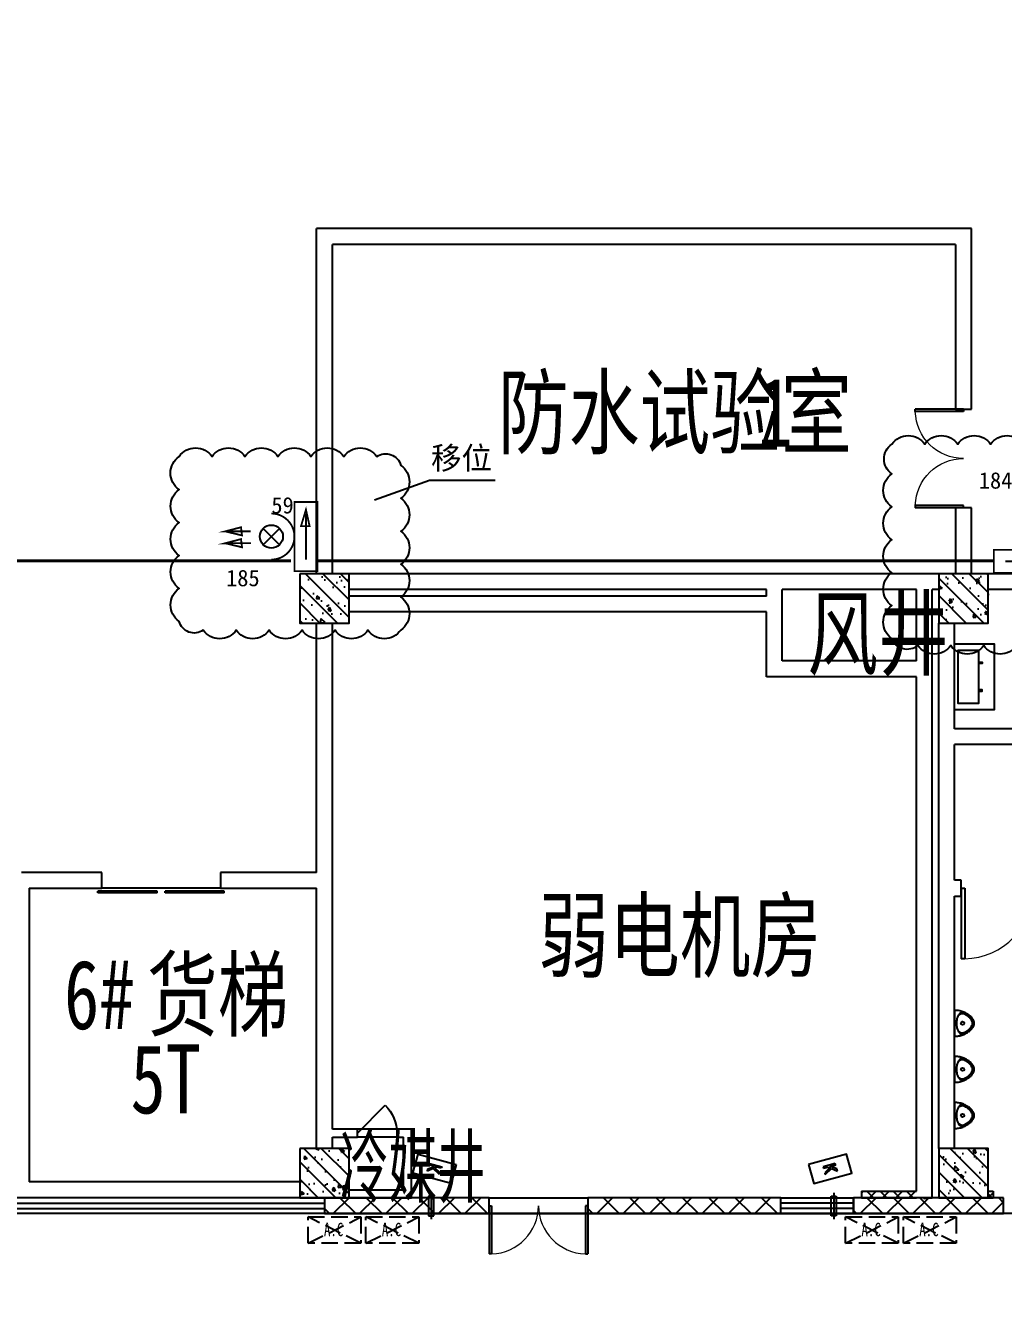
# Model space of a CAD drawing. Header units: millimetres. Extents: x -633009578 to 5705885, y -633235091 to 2571734.
# Drawn here: x 3139980 to 3154830, y 2058795 to 2078035 of the extents above; entities that cross this region are included whole.
import ezdxf

# ---------------------------------------------------------------- set-up
doc = ezdxf.new("R2010")
doc.units = ezdxf.units.MM
doc.header["$LTSCALE"] = 1000
doc.header["$MEASUREMENT"] = 0
doc.linetypes.add('DASH', pattern=[0.35, 0.25, -0.1])
doc.layers.get('0').update_dxf_attribs({"color": 9})
for name, color, linetype in [('000000000000电气', 7, 'Continuous'), ('A-COLUM(柱)', 255, 'Continuous'), ('A-DI-S(箭头)', 76, 'Continuous'), ('A-DOOR(门）', 4, 'Continuous'), ('A-EQPM(设备)', 15, 'Continuous'), ('A-F-AREA(计算)', 5, 'Continuous'), ('A-HATH(填充)', 8, 'Continuous'), ('A-LM-QPM(设备)', 8, 'Continuous'), ('A-LVTY(厨卫)', 8, 'Continuous'), ('A-TEXT(房间)', 243, 'Continuous'), ('A-WALL(墙)', 255, 'Continuous'), ('A-WINDOW（窗）', 4, 'Continuous'), ('WALL', 9, 'Continuous'), ('电-强电平面-线缆', 3, 'Continuous'), ('设备-照明', 3, 'Continuous')]:
    doc.layers.add(name, color=color, linetype=linetype)
doc.styles.add('_TCH', font='simhei.ttf', dxfattribs={"width": 0.75, "bigfont": 'hztxt.shx'})
doc.styles.add('_TCH_DIM', font='simhei.ttf', dxfattribs={"width": 0.8, "bigfont": 'hztxt.shx'})
doc.styles.add('ELEC-DIM', font='simhei.ttf')
doc.styles.add('IDQSTYLE', font='simhei.ttf', dxfattribs={"width": 0.707, "bigfont": 'hztxt.shx'})
doc.styles.add('TXT', font='simhei.ttf', dxfattribs={"width": 0.8, "bigfont": 'hztxt.shx'})
doc.styles.add('宋体', font='simhei.ttf')
pattern_1 = [(45, (597821.4751960551, 677964.29318137), (-200.0002033111466, 200.0002033111467), []), (135, (597821.4751960551, 677964.29318137), (-200.0002033111467, -200.0002033111466), [])]
pattern_2 = [(45, (597721.4751960551, 677964.29318137), (-100.0001016555733, 100.0001016555733), []), (135, (597721.4751960551, 677964.29318137), (-100.0001016555733, -100.0001016555733), [])]

# ---------------------------------------------------------------- blocks, each defined once
blk = doc.blocks.new('HC000078')
at = {"color": 0, "linetype": 'Continuous', "const_width": 0.2}
for points in [[(-3.750000000000028, 1.25), (3.75, 1.25), (3.75, -1.25), (-3.750000000000028, -1.25), (-3.750000000000028, 1.25)], [(2.5, 0), (-2.500000000000028, 0)]]:
    blk.add_lwpolyline(points, dxfattribs=at)
blk.add_lwpolyline([(2.917016710174721, 0), (1.120131515022848, 0.3984556212736834), (1.120131515022848, -0.539087017017323)], close=True, dxfattribs=at)
at = {"color": 0, "style": 'IDQSTYLE', "width": 0.7}
blk.add_attdef('PSFHATT', (5.75, -1.25), '', height=2.5, dxfattribs=at)
blk = doc.blocks.new('HC000064')
at = {"color": 0, "linetype": 'Continuous'}
for p, q in [((-0.8838834764831063, -0.8838834764831063), (0.8838834764831063, 0.8838834764831063)), ((-0.8838834764830494, 0.8838834764831063), (0.8838834764831631, -0.8838834764831063))]:
    blk.add_line(p, q, dxfattribs=at)
at = {"color": 0, "linetype": 'Continuous', "const_width": 0.2}
blk.add_lwpolyline([(5.710751695749348e-14, 2.499999999999886, 0.1989123673796647), (-1.767766952966326, 1.767766952966327, 0.1989123673796613), (-2.5, 1.951292859901378e-16, 0.1989123673796761), (-1.767766952966326, -1.76776695296644, 0.1989123673796782), (5.594010226827932e-14, -2.500000000000227)], format="xyb", dxfattribs=at)
for points in [[(2.226896073527712, 0.5659208660671311), (5.003498004369476, 0.5624686703930024), (3.296463286048663, 1.009912150058199), (3.185957433181557, 0.1260038671447887), (5.003498004369476, 0.5624686703930024)], [(2.224443767981995, -0.721123763554715), (5.001045698823816, -0.7245759592289005), (3.294010980502946, -0.2771324795636474), (3.18350512763584, -1.161040762477114), (5.001045698823816, -0.7245759592289005)]]:
    blk.add_lwpolyline(points, dxfattribs=at)
at = {"color": 0, "linetype": 'Continuous'}
for centre, radius, start, end in [((1.199040866595169e-14, -7.105427357601002e-14), 1.250000000000069, 135.0000000000036, 179.9999999999968), ((-2.259303855112194e-14, -1.740829702612245e-13), 1.250000000000117, 89.99999999999898, 134.9999999999991), ((-9.10937991704941e-14, -1.740829702612245e-13), 1.250000000000117, 45.00000000000085, 89.99999999999582), ((-1.252331571777177e-13, -7.088774012231625e-14), 1.250000000000068, 3.249254662582951e-12, 44.99999999999639), ((-2.284838984678572e-13, -5.684341886080801e-14), 1.250000000000172, 315.0000000000093, 2.605510395054555e-12), ((-2.264854970235319e-14, -5.695444116327053e-14), 1.250000000000034, 179.9999999999974, 225.0000000000007), ((-2.270406085358445e-14, -1.338928967697939e-13), 1.24999999999998, 224.9999999999983, 270.000000000001), ((-9.131584377541913e-14, 3.996802888650564e-15), 1.250000000000118, 270.0000000000042, 315.0000000000028)]:
    blk.add_arc(centre, radius, start, end, dxfattribs=at)
at = {"color": 0, "style": 'IDQSTYLE', "width": 0.7}
blk.add_attdef('PSFHATT', (7.003498004369476, -2.500000010000227), '', height=2.5, dxfattribs=at)
blk = doc.blocks.new('开水器aaa')
at = {"layer": 'A-LVTY(厨卫)'}
for points in [[(7453607.282514825, -191465.6006925891), (7454607.282514825, -191465.6006925891), (7454607.282514825, -192065.6006983465), (7453607.282514825, -192065.6006983465)], [(7454507.282514825, -191836.1650642345), (7454507.282514825, -191516.1650642345), (7453707.282514825, -191516.1650642345), (7453707.282514825, -191836.1650642345)], [(7453887.282514825, -191836.1650642345), (7453887.282514825, -191886.1650642345), (7453907.282514825, -191886.1650642345), (7453907.282514825, -191836.1650642345)], [(7454327.282514825, -191836.1650642345), (7454327.282514825, -191886.1650642345), (7454307.282514825, -191886.1650642345), (7454307.282514825, -191836.1650642345)]]:
    blk.add_lwpolyline(points, close=True, dxfattribs=at)
blk = doc.blocks.new('$plan$00000387')
for points in [[(-195.1053413768082, -0.0007896247711869364), (195.1053413768082, 0.0007896247707321891, -0.056281), (192.2349483853259, -62.07158893748328, -0.051243), (175.2703486377404, -125.5748806645047, -0.047086), (143.6831082538288, -189.724628874892, -0.038643), (109.2489721777902, -237.0609902997553, -0.050944), (77.11679163034205, -267.7759659795192, -0.073316), (36.52038586093977, -290.7338367186967, -0.092337), (0.001018339326947171, -297.5362265440604, -0.092337), (-36.51803354920821, -290.7341323159712, -0.073316), (-77.11462417741222, -267.776590178973, -0.050944), (-109.2474259731857, -237.0618745823472, -0.038643), (-143.6819452275654, -189.7257908973352, -0.047086), (-175.269704824098, -125.5762993672297, -0.051243), (-192.2348186147988, -62.07314493917374, -0.056281)], [(0.0004063761161887669, -146.3291454144546, 0.999985), (0.0002089799604618747, -97.55313528460101, 0.999985)]]:
    blk.add_lwpolyline(points, format="xyb", close=True)
for points in [[(-169.3906686580854, -140.1226315288268, -0.078162), (-170.9980199055512, -114.6377667698976, -0.158684), (-159.1263041735847, -87.15485956814655, -0.087457), (-117.404978437914, -53.84085994681891, -0.073385), (-70.49119853318143, -36.56470876068397, -0.051629), (0.0003042701246158686, -29.26612660759247), (0.0003042701246158686, -29.26612660759247, -0.051629), (70.49149449189827, -36.56413818386, -0.073385), (117.4050415866323, -53.83990962471171, -0.087457), (159.1270096202247, -87.15357250312127, -0.158684), (170.9989478331345, -114.6363836417117, -0.078162), (169.3918028553499, -140.1212604160505)], [(117.0630501052547, -53.65384373908455, -0.099174), (138.5356947175851, -84.86577428893679, -0.110283), (144.8304822659725, -118.461657304113, -0.092873), (136.0170142026468, -157.9354627454745, -0.05733), (119.0399966660161, -187.626263302564, -0.037877), (85.37168024390257, -226.8225566132141, -0.072182), (35.33205354717484, -264.1794573646985, -0.124936), (0.001291311165005027, -273.1480356215775), (0.001291311165005027, -273.1480356215775, -0.124936), (-35.32991617790412, -264.1797433356796, -0.072182), (-85.36984427394054, -226.8232476352587, -0.037877), (-119.0384779452529, -187.6272268447183, -0.05733), (-136.0157358103124, -157.9365637070459, -0.092873), (-144.8298950764129, -118.4628296054302, -0.110283), (-138.5353804395845, -84.8668946738876, -0.099174), (-117.0629874684723, -53.65479130090807)]]:
    blk.add_lwpolyline(points, format="xyb")
blk = doc.blocks.new('VdFDAFDFfasdgfswgre')
at = {"layer": 'A-LM-QPM(设备)'}
for p, q in [((-18.82899837940931, -406.182118716184), (32.44091908354312, -219.865729555022)), ((26.97990751266479, -333.232229411602), (5.094279481098056, -412.765245873481)), ((49.2817729152739, -324.0305588338524), (26.97990751266479, -333.232229411602)), ((26.97990751266479, -333.232229411602), (49.2817729152739, -324.0305588338524)), ((67.04131023027003, -429.8116214922629), (26.97990751266479, -333.232229411602)), ((32.44091908354312, -219.865729555022), (56.36419694311917, -226.448856712319)), ((56.36419694311917, -226.448856712319), (37.18157476373017, -296.1590703437105)), ((37.18157476373017, -296.1590703437105), (49.2817729152739, -324.0305588338524)), ((49.2817729152739, -324.0305588338524), (125.9159782715142, -245.5878820237704)), ((153.1663345098495, -253.0865434217267), (58.93851659074426, -349.0140868732706)), ((58.93851659074426, -349.0140868732706), (97.61874484550208, -438.2258171304129)), ((125.9159782715142, -245.5878820237704), (153.1663345098495, -253.0865434217267)), ((5.094279481098056, -412.765245873481), (-18.82899837940931, -406.182118716184)), ((97.61874484550208, -438.2258171304129), (67.04131023027003, -429.8116214922629))]:
    blk.add_line(p, q, dxfattribs=at)
blk.add_lwpolyline([(0, 0), (289.248551459983, -79.59444376500323), (130.0596639309078, -658.0915466849692), (-159.1888875309378, -578.4971029208973)], close=True, dxfattribs=at)
blk = doc.blocks.new('31231')
at = {"layer": 'A-EQPM(设备)', "linetype": 'DASH', "ltscale": 500}
blk.add_lwpolyline([(46963.81837394973, 1033204.040788963), (46963.81837394973, 1032804.040788963)], dxfattribs=at)
blk.add_lwpolyline([(46923.81837394973, 1033154.040788963), (47003.81837394973, 1033154.040788963), (47003.81837394973, 1032854.040788963), (46923.81837394973, 1032854.040788963)], close=True, dxfattribs=at)
blk = doc.blocks.new('1fdasdas')
at = {"layer": 'A-EQPM(设备)', "linetype": 'DASH'}
for p, q in [((800.000240216963, -0.0003133723512291908), (0.0002401703968644142, 399.9996865927242)), ((0.0002401703968644142, -0.0003133723512291908), (800.000240216963, 399.9996865927242))]:
    blk.add_line(p, q, dxfattribs=at)
blk.add_lwpolyline([(0.0002401703968644142, 399.9996865927242), (800.000240216963, 399.9996865927242), (800.000240216963, -0.0003133723512291908), (0.0002401703968644142, -0.0003133723512291908)], close=True, dxfattribs=at)
at = {"layer": 'A-EQPM(设备)', "style": '_TCH_DIM', "width": 0.7058823529411765}
blk.add_text('A.C', height=204, dxfattribs=at).set_placement((239.6609672275372, 108.2505295248702))
blk = doc.blocks.new('$DorLib2D$00000002')
for p, q in [((-0.5, -5.684341886080802e-17), (-0.5000000000000007, 0.4875)), ((-0.4750000000000007, 0.4875), (-0.5000000000000007, 0.4875)), ((-0.475, -2.842170943040401e-17), (-0.4750000000000007, 0.4875)), ((0.475, -2.842170943040401e-17), (0.4750000000000007, 0.4875)), ((0.4750000000000007, 0.4875), (0.5000000000000007, 0.4875)), ((0.5, -5.684341886080802e-17), (0.5000000000000007, 0.4875)), ((-0.5, -5.684341886080802e-17), (-0.475, -2.842170943040401e-17)), ((0.5, -5.684341886080802e-17), (0.475, -2.842170943040401e-17))]:
    blk.add_line(p, q)
at = {"lineweight": 13}
for centre, start, end in [((-0.4875, -4.263256414560601e-17), 0, 88.53071641864632), ((0.4875, -4.263256414560601e-17), 91.4692835813537, 180)]:
    blk.add_arc(centre, 0.4875, start, end, dxfattribs=at)
blk = doc.blocks.new('$TCHSYS$WIN2D')
for p, q in [((-0.5, 0.5), (0.5, 0.5)), ((-0.5, 0.5), (-0.4999999999999999, -0.5)), ((0.5, 0.5), (0.4999999999999998, -0.5)), ((0.5, 0.1666666666666666), (-0.5, 0.1666666666666666)), ((0.5, -0.1666666666666667), (-0.5, -0.1666666666666667)), ((-0.4999999999999999, -0.5), (0.5, -0.5))]:
    blk.add_line(p, q)
blk = doc.blocks.new('$DorLib2D$00000114')
at = {"color": 0}
blk.add_line((0.4999999999999964, 3.552713678800501e-15), (-0.2071067811864751, 0.7071067811864857), dxfattribs=at)
blk.add_arc((0.5000000000013856, -1.154631945610163e-12), 1.000000000001696, 135, 180, dxfattribs=at)
blk = doc.blocks.new('$DORLIB2D$00000127')
at = {"color": 0}
for points in [[(-0.5333333333328483, 0.7948983154366971), (-0.5333333333328483, 0.690405644187237)], [(-0.03333333333284827, 0.7948983154366971), (-0.5333333333328483, 0.7948983154366971)], [(-0.03333333333284827, 0.7948983154366971), (-0.03333333333284827, 0.690405644187237)], [(0.5333333333328483, 0.7948983154366971), (0.03333333333284827, 0.7948983154366971)], [(0.03333333333284827, 0.7948983154366971), (0.03333333333284827, 0.690405644187237)], [(0.5333333333328483, 0.7948983154366971), (0.5333333333328483, 0.690405644187237)], [(-0.03333333333284827, 0.690405644187237), (-0.5333333333328483, 0.690405644187237)], [(0.5333333333328483, 0.690405644187237), (0.03333333333284827, 0.690405644187237)], [(0.5, 0.4999999999999858), (-0.5, 0.4999999999999858)]]:
    blk.add_lwpolyline(points, dxfattribs=at)
blk = doc.blocks.new('$DorLib2D$00000001')
for p, q in [((0.45, 0.9750000000000001), (0.5000000000000002, 0.9750000000000001)), ((0.45, 0), (0.45, 0.9750000000000001)), ((0.5, 0), (0.5, 0.9750000000000001)), ((0.5, 0), (0.45, 0))]:
    blk.add_line(p, q)
at = {"lineweight": 13}
blk.add_arc((0.475, 0), 0.975, 91.4692835813538, 180, dxfattribs=at)
blk = doc.blocks.new('_FZH')
h = blk.add_hatch()
h.set_pattern_fill('钢筋混凝土', color=256, scale=0.1, style=0)
h.set_pattern_definition([(45, (0, 0), (-0.1767766952966369, 0.1767766952966369), []), (50, (0, 0), (0.7172601826007535, -0.06275213498259512), [0.07500000000000001, -0.8250000000000001]), (355, (0, 0), (-0.138751333613, 0.7521921337000119), [0.06, -0.66]), (100.4514, (0.05977168000000001, -0.00522934), (0.5785093817140216, 0.6894395420609536), [0.06374019, -0.701142112]), (46.1842, (0, 0.2), (1.067241048625645, -0.1655190143290181), [0.1125, -1.2375]), (96.6356, (0.088936745, 0.186206693), (0.9346627055487033, 0.9741178709004418), [0.095610288, -1.051713]), (351.1842, (0, 0.2), (0.9346619451336272, 0.9741186009253247), [0.09000000000000001, -0.9900000000000001]), (21, (0.1, 0.15), (0.5969070521184617, -0.4026188906653388), [0.07500000000000001, -0.8250000000000001]), (326, (0.1, 0.15), (0.2433153319215824, 0.7251500450468529), [0.06, -0.66]), (71.4514, (0.149742233, 0.116448394), (0.84022262858149, 0.3225304967099524), [0.06374019, -0.701142112]), (37.50000000000001, (0, 0), (0.01215985531729062, 0.3328938538313115), [0, -0.652, 0, -0.67, 0, -0.6625000000000001]), (7.499999999999999, (0, 0), (0.2630695374421486, 0.3944117118823603), [0, -0.382, 0, -0.637, 0, -0.2525]), (-32.5, (-0.223, 0), (0.533822436172409, -0.02255487173437976), [0, -0.25, 0, -0.78, 0, -1.035]), (-42.5, (-0.323, 0), (0.5831861693423862, 0.1001049823323177), [0, -0.325, 0, -0.518, 0, -0.735])])
h.paths.add_polyline_path([(-0.5, -0.5), (0.5, -0.5), (0.5, 0.5), (-0.5, 0.5)])
blk.add_lwpolyline([(-0.5, -0.5), (0.5, -0.5), (0.5, 0.5), (-0.5, 0.5)], close=True)

msp = doc.modelspace()

# ---------------------------------------------------------------- hatches: boundary and pattern name
at = {"layer": 'A-HATH(填充)'}
h = msp.add_hatch(dxfattribs=at)
h.set_pattern_fill('多孔材料', color=256, scale=100, style=0)
h.set_pattern_definition(pattern_1)
h.paths.add_polyline_path([(3144519.983631622, 2059994.629172632), (3147019.994030996, 2059994.629172632), (3147019.994030996, 2060234.629172623), (3144519.983631623, 2060234.629172623)])
h = msp.add_hatch(dxfattribs=at)
h.set_pattern_fill('多孔材料', color=256, scale=100, style=0)
h.set_pattern_definition(pattern_1)
h.paths.add_polyline_path([(3148519.994030996, 2059994.629172632), (3151449.994032522, 2059994.629172632), (3151449.994032522, 2060234.629172622), (3148519.994030996, 2060234.629172623)])
h = msp.add_hatch(dxfattribs=at)
h.set_pattern_fill('多孔材料', color=256, scale=100, style=0)
h.set_pattern_definition(pattern_1)
h.paths.add_polyline_path([(3152549.994032522, 2059994.629172632), (3154829.994031504, 2059994.629172632), (3154829.994031505, 2060234.629172622), (3152549.994032522, 2060234.629172622)])
h = msp.add_hatch(dxfattribs=at)
h.set_pattern_fill('多孔材料', color=256, scale=50, style=0)
h.set_pattern_definition(pattern_2)
h.paths.add_polyline_path([(3152669.994031734, 2060234.629172626), (3153504.994034553, 2060234.62917239), (3153592.453359941, 2060282.09537204), (3153504.994031876, 2060334.629172896), (3152669.994031734, 2060334.629172626)])
h = msp.add_hatch(dxfattribs=at)
h.set_pattern_fill('多孔材料', color=256, scale=50, style=0)
h.set_pattern_definition(pattern_2)
h.paths.add_polyline_path([(3154594.99403178, 2060334.629172626), (3154594.99403178, 2060234.629172626), (3154669.994031734, 2060234.629172626), (3154669.994031734, 2060334.629172626)])

# ---------------------------------------------------------------- linework, layer by layer
at = {"layer": 'A-DI-S(箭头)'}
msp.add_lwpolyline([(3147842.203828643, 2059535.563230831, 0, 0, 0), (3147842.203828643, 2057872.563230831, 0, 200, 0), (3147842.203828643, 2058622.563230831, 0, 0, 0)], format="xyseb", dxfattribs=at)
at = {"layer": 'A-DOOR(门）'}
for p, q in [((3145619.994031777, 2061274.629177374), (3145019.994031777, 2061274.629177366)), ((3145619.994031779, 2061154.629177374), (3145019.994031779, 2061154.629177366)), ((3147019.994031182, 2060234.629172625), (3148519.994031182, 2060234.629172625)), ((3147019.994031182, 2059994.629172625), (3148519.994031182, 2059994.629172625))]:
    msp.add_line(p, q, dxfattribs=at)
at = {"layer": 'A-F-AREA(计算)'}
msp.add_lwpolyline([(3029879.994031782, 2196074.629172625), (3164159.994031782, 2196074.629172625), (3164159.994031782, 2059994.629172625), (3029879.994031782, 2059994.629172625)], close=True, dxfattribs=at)
at = {"layer": 'A-WALL(墙)'}
for p, q in [((3144399.994031749, 2069709.629172256), (3144399.994031821, 2074949.629172648)), ((3154339.994031734, 2074949.629172648), (3144399.994031821, 2074949.629172648)), ((3154339.99403176, 2072209.629172784), (3154339.994031734, 2074949.629172648)), ((3144639.994031735, 2069709.629172638), (3144639.994031733, 2074709.629172648)), ((3154099.994031829, 2074709.629172648), (3144639.994031733, 2074709.629172648)), ((3154099.994031829, 2074709.629172648), (3154099.994031786, 2072209.629172784)), ((3154099.994031786, 2072209.629172784), (3154339.99403176, 2072209.629172784)), ((3154339.994031774, 2070709.629172276), (3154099.994031786, 2070709.629172276)), ((3154099.994031786, 2070709.629172276), (3154099.994031829, 2069709.629173004)), ((3154339.99403178, 2069709.629172628), (3154339.994031774, 2070709.629172276)), ((3151349.994031762, 2069709.629172625), (3144894.994031341, 2069709.629172571)), ((3153624.994031835, 2069709.629172625), (3151349.994031762, 2069709.629172625)), ((3153844.994031993, 2069709.629172969), (3153624.994031835, 2069709.629172625)), ((3157309.994031664, 2069709.629172711), (3154594.994031342, 2069709.629172521)), ((3151229.994030786, 2069469.629172637), (3144894.994031342, 2069469.629172571)), ((3151229.994030786, 2069369.629172637), (3151229.994030786, 2069469.629172637)), ((3151469.994031761, 2069249.629172625), (3151469.994032222, 2069469.629172598)), ((3153504.994031643, 2069469.629172598), (3151469.994032222, 2069469.629172598)), ((3153504.994031644, 2068384.629172568), (3153504.994031643, 2069469.629172598)), ((3153744.994031836, 2068264.629172632), (3153744.994032013, 2069469.629172239)), ((3153844.994031921, 2069469.629172239), (3153744.994032013, 2069469.629172239)), ((3157069.994031872, 2069469.629172711), (3154594.994031341, 2069469.629172652)), ((3151229.994030786, 2069369.629172637), (3144894.994031342, 2069369.629172603)), ((3151229.994031753, 2069129.629172636), (3144894.994031342, 2069129.629172605)), ((3151229.994031753, 2068144.62917279), (3151229.994031753, 2069129.629172636)), ((3151469.994031755, 2068384.629172568), (3151469.994031761, 2069249.629172625)), ((3144399.994031763, 2065174.629178301), (3144399.994031837, 2068959.629172907)), ((3144639.994031782, 2065054.62917835), (3144639.994031752, 2068959.629172907)), ((3153844.994031833, 2067234.629172623), (3153844.994031723, 2068959.629172907)), ((3154084.994031712, 2067354.629172627), (3154084.994031881, 2068959.629172907)), ((3153504.994031644, 2068384.629172568), (3151469.994031755, 2068384.629172568)), ((3153504.994031871, 2068144.62917279), (3151229.994031753, 2068144.62917279)), ((3153504.994031876, 2060334.629172896), (3153504.994031871, 2068144.62917279)), ((3153744.994031841, 2060334.629172626), (3153744.994031836, 2068264.629172632)), ((3157069.994031872, 2067354.629172627), (3154084.994031712, 2067354.629172627)), ((3153844.994031833, 2064934.629172623), (3153844.994031833, 2067234.629172623)), ((3154084.994031869, 2065054.629172733), (3154084.994031869, 2067114.629172623)), ((3157189.99403178, 2067114.629172623), (3154084.994031869, 2067114.629172623)), ((3141139.994031409, 2065174.62917832), (3139919.99403181, 2065174.629178391)), ((3141139.994031407, 2064934.629178399), (3141139.994031409, 2065174.62917832)), ((3144399.994031763, 2065174.629178301), (3142939.99403141, 2065174.629178284)), ((3142939.99403141, 2065174.629178284), (3142939.994031407, 2064934.629178382)), ((3144639.994031724, 2061274.629177391), (3144639.994031782, 2065054.62917835)), ((3154184.994032013, 2065054.629172656), (3154084.994031869, 2065054.629172733)), ((3154184.994032013, 2064814.629172741), (3154184.994032013, 2065054.629172656)), ((3140039.99403179, 2064934.629178446), (3141139.994031407, 2064934.629178399)), ((3140039.99403179, 2064934.629178446), (3140039.99403179, 2060474.62917258)), ((3142939.994031407, 2064934.629178382), (3144399.994031784, 2064934.629178406)), ((3144399.994031783, 2061154.62917736), (3144399.994031784, 2064934.629178406)), ((3153844.994031831, 2060984.629172907), (3153844.994031833, 2064934.629172623)), ((3154084.994031833, 2064814.629172728), (3154184.994032013, 2064814.629172741)), ((3154084.994031908, 2060984.629172907), (3154084.994031833, 2064814.629172728)), ((3145019.994032044, 2061274.629177446), (3144639.994031724, 2061274.629177391)), ((3145019.994032046, 2061154.629177281), (3145019.994032044, 2061274.629177446)), ((3145839.994031504, 2061274.629177407), (3145619.994032044, 2061274.629177453)), ((3145619.994032044, 2061274.629177453), (3145619.994032046, 2061154.629177289)), ((3145839.994031504, 2060234.629171847), (3145839.994031504, 2061274.629177407)), ((3144399.9940323, 2060984.629172256), (3144399.994031783, 2061154.62917736)), ((3144639.994031018, 2060984.629172256), (3144639.994031054, 2061154.629176984)), ((3144639.994031054, 2061154.629176984), (3145019.994032046, 2061154.629177281)), ((3145619.994032046, 2061154.629177289), (3145719.994031505, 2061154.629176998)), ((3145719.994031504, 2060354.629172544), (3145719.994031505, 2061154.629176998)), ((3144144.994031993, 2060474.629172706), (3140039.99403179, 2060474.62917258)), ((3144144.994031993, 2060234.629172779), (3139919.994031812, 2060234.629172599)), ((3144894.994031341, 2060354.629177534), (3145719.994031504, 2060354.629172544)), ((3144894.994031342, 2060234.629177669), (3145839.994031504, 2060234.629171847)), ((3152669.994031734, 2060334.629172626), (3153504.994031876, 2060334.629172896)), ((3152669.994031734, 2060334.629172626), (3152669.994031734, 2060234.629172626)), ((3152669.994031734, 2060234.629172626), (3153504.994034553, 2060234.62917239)), ((3153623.980904287, 2060223.649697286), (3153614.831341492, 2060224.493970247)), ((3153623.980904287, 2060223.649697286), (3153744.994031841, 2060234.62917264)), ((3153744.994031841, 2060234.62917264), (3153744.994031841, 2060334.629172626)), ((3154594.994031993, 2060334.629174615), (3154669.994031734, 2060334.629172626)), ((3154594.994031993, 2060234.62917215), (3154669.994031734, 2060234.629172626)), ((3154669.994031734, 2060334.629172626), (3154669.994031734, 2060234.629172626))]:
    msp.add_line(p, q, dxfattribs=at)
at = {"layer": 'WALL'}
for p, q in [((3147019.994030996, 2060234.629172623), (3144519.983631623, 2060234.629172623)), ((3144519.983631623, 2060234.629172623), (3144519.983631622, 2059994.629172632)), ((3147019.994030996, 2059994.629172632), (3147019.994030996, 2060234.629172623)), ((3151449.994032522, 2060234.629172622), (3148519.994030996, 2060234.629172623)), ((3148519.994030996, 2060234.629172623), (3148519.994030996, 2059994.629172632)), ((3151449.994032522, 2059994.629172632), (3151449.994032522, 2060234.629172622)), ((3154829.994031505, 2060234.629172622), (3152549.994032522, 2060234.629172622)), ((3152549.994032522, 2060234.629172622), (3152549.994032522, 2059994.629172632)), ((3154829.994031504, 2059994.629172632), (3154829.994031505, 2060234.629172622)), ((3144519.983631622, 2059994.629172632), (3147019.994030996, 2059994.629172632)), ((3148519.994030996, 2059994.629172632), (3151449.994032522, 2059994.629172632)), ((3152549.994032522, 2059994.629172632), (3154829.994031504, 2059994.629172632))]:
    msp.add_line(p, q, dxfattribs=at)
at = {"layer": '电-强电平面-线缆', "color": 1, "linetype": 'Continuous', "const_width": 45}
msp.add_lwpolyline([(3135606.109185384, 2069905.950941102), (3144011.447928197, 2069905.950941102)], dxfattribs=at)
at = {"layer": '电-强电平面-线缆', "color": 6, "linetype": 'Continuous', "const_width": 45}
msp.add_lwpolyline([(3144414.358517056, 2069905.950941102), (3154680.703268311, 2069905.950941102)], dxfattribs=at)
at = {"layer": '设备-照明', "color": 6}
for p, q in [((3145279.696648906, 2070832.525876991), (3146113.131923473, 2071131.685571537)), ((3146113.131923473, 2071131.685571537), (3147109.967366511, 2071131.685571537))]:
    msp.add_line(p, q, dxfattribs=at)
msp.add_lwpolyline([(3155027.406560357, 2068619.306704469, -0.5206), (3154527.406560357, 2068619.306704469, -0.5206), (3154027.406560357, 2068619.306704469, -0.5206), (3153527.406560357, 2068619.306704469, -0.5206), (3153132.888696705, 2068724.788840817, -0.5206), (3153132.888696705, 2069224.788840817, -0.5206), (3153132.888696705, 2069724.788840817, -0.5206), (3153132.888696705, 2070224.788840817, -0.5206), (3153132.888696705, 2070724.788840817, -0.5206), (3153132.888696705, 2071224.788840817, -0.5206), (3153132.888696705, 2071676.517840837, -0.5206), (3153132.888696705, 2071676.517840837, -0.5206), (3153632.888696705, 2071676.517840837, -0.5206), (3154132.888696705, 2071676.517840837, -0.5206), (3154632.888696705, 2071676.517840837, -0.5206), (3155132.888696705, 2071676.517840837, -0.5206)], format="xyb", dxfattribs=at)
msp.add_lwpolyline([(3142314.104797801, 2071489.341648815, -0.5206), (3142814.104797801, 2071489.341648815, -0.5206), (3143314.104797801, 2071489.341648815, -0.5206), (3143814.104797801, 2071489.341648815, -0.5206), (3144314.104797801, 2071489.341648815, -0.5206), (3144814.104797801, 2071489.341648815, -0.5206), (3145314.104797801, 2071489.341648815, -0.5206), (3145678.666006196, 2071353.90285721, -0.5206), (3145678.666006196, 2070853.90285721, -0.5206), (3145678.666006196, 2070353.90285721, -0.5206), (3145678.666006196, 2069853.90285721, -0.5206), (3145678.666006196, 2069353.90285721, -0.5206), (3145678.666006196, 2068853.90285721, -0.5206), (3145180.527822682, 2068852.041040725, -0.5206), (3144680.527822682, 2068852.041040725, -0.5206), (3144180.527822682, 2068852.041040725, -0.5206), (3143680.527822682, 2068852.041040725, -0.5206), (3143180.527822682, 2068852.041040725, -0.5206), (3142680.527822682, 2068852.041040725, -0.5206), (3142314.104797801, 2068985.618015844, -0.5206), (3142314.104797801, 2069485.618015844, -0.5206), (3142314.104797801, 2069985.618015844, -0.5206), (3142314.104797801, 2070485.618015844, -0.5206), (3142314.104797801, 2070985.618015844, -0.5206), (3142314.104797801, 2071489.341648815, -0.5206)], format="xyb", close=True, dxfattribs=at)

# ---------------------------------------------------------------- block references
at = {"layer": 'A-COLUM(柱)', "xscale": 750, "yscale": 750, "zscale": 750, "rotation": 270}
for p in [(3144519.99403178, 2069334.629172626), (3154219.99403178, 2069334.629172624), (3144519.99403178, 2060609.629172626), (3154219.99403178, 2060609.629172624)]:
    msp.add_blockref('_FZH', p, dxfattribs=at)
at = {"layer": 'A-DOOR(门）', "extrusion": (0, 0, -1), "yscale": 1500, "zscale": 1500}
for p, xscale, rotation in [((-3154219.99403178, 2071459.629172626), 1500, 270), ((-3147769.994031182, 2060114.629172625), -1500, 180.0000000000016)]:
    msp.add_blockref('$DorLib2D$00000002', p, dxfattribs=dict(at, xscale=xscale, rotation=rotation))
at = {"layer": 'A-DOOR(门）'}
for name, p, xscale, yscale, zscale, rotation in [('$DORLIB2D$00000127', (3142039.994031735, 2065054.629178372), -1800, 240, 1800, 179.9999999994838), ('$DorLib2D$00000001', (3154734.994031847, 2064934.629172623), 1100, 1100, 1100, 180)]:
    msp.add_blockref(name, p, dxfattribs=dict(at, xscale=xscale, yscale=yscale, zscale=zscale, rotation=rotation))
at = {"layer": 'A-DOOR(门）', "xscale": -600, "yscale": 600, "zscale": 600}
msp.add_blockref('$DorLib2D$00000114', (3145319.994031778, 2061214.62917737), dxfattribs=at)
at = {"layer": 'A-EQPM(设备)', "color": 6, "xscale": -1}
msp.add_blockref('31231', (3193103.82681716, 1027105.903145489), dxfattribs=at)
at = {"layer": 'A-EQPM(设备)', "color": 6}
for name, p in [('31231', (3105286.175658709, 1027105.903145489)), ('1fdasdas', (3144272.923813328, 2059543.649869748)), ('1fdasdas', (3145150.835569005, 2059543.649869748)), ('1fdasdas', (3152431.086818104, 2059543.649869748)), ('1fdasdas', (3153308.99857378, 2059543.649869748))]:
    msp.add_blockref(name, p, dxfattribs=at)
at = {"layer": 'A-LM-QPM(设备)', "rotation": 270}
msp.add_blockref('VdFDAFDFfasdgfswgre', (3146521.416643477, 2060739.085930026), dxfattribs=at)
at = {"layer": 'A-LM-QPM(设备)', "xscale": -1, "rotation": 89.99999999999999}
msp.add_blockref('VdFDAFDFfasdgfswgre', (3151868.585832391, 2060739.085930026), dxfattribs=at)
at = {"layer": 'A-LVTY(厨卫)', "rotation": 89.99999999999993}
msp.add_blockref('开水器aaa', (2962619.393339274, -5385962.65334221), dxfattribs=at)
at = {"layer": 'A-LVTY(厨卫)', "xscale": -1, "rotation": 89.99999999999999}
for p in [(3154084.994821459, 2062884.629114524), (3154084.994821459, 2062184.629114524), (3154084.994821459, 2061484.629114524)]:
    msp.add_blockref('$plan$00000387', p, dxfattribs=at)
at = {"layer": 'A-WINDOW（窗）', "extrusion": (0, 0, -1), "xscale": 12000, "yscale": 240, "zscale": 12000}
msp.add_blockref('$TCHSYS$WIN2D', (-3138519.983631849, 2060114.629172625), dxfattribs=at)
at = {"layer": 'A-WINDOW（窗）', "xscale": -1100, "yscale": 240, "zscale": 1100, "rotation": 179.9999999999984}
msp.add_blockref('$TCHSYS$WIN2D', (3151999.994032575, 2060114.629172624), dxfattribs=at)
at = {"layer": '设备-照明', "color": 6, "xscale": -140, "yscale": 140, "zscale": 140}
for p, rotation in [((3144239.358517056, 2070273.369567818), 270), ((3155205.703268311, 2069897.852026016), 180)]:
    msp.add_blockref('HC000078', p, dxfattribs=dict(at, rotation=rotation))
msp.add_blockref('HC000064', (3143714.358517056, 2070273.369567818), dxfattribs=at)

# ---------------------------------------------------------------- texts
at = {"layer": '000000000000电气', "color": 4, "lineweight": 35, "style": '宋体'}
for s, p in [('184', (3154452.679577408, 2071000.84287165)), ('185', (3143026.807023004, 2069519.145494943))]:
    msp.add_text(s, height=250, dxfattribs=at).set_placement(p)
at = {"layer": '000000000000电气', "color": 2, "lineweight": 35, "style": '宋体'}
msp.add_text('59', height=250, dxfattribs=at).set_placement((3143714.358517056, 2070623.369567818))
at = {"layer": 'A-TEXT(房间)'}
for s, height, style, width, p in [('防水试验室', 1050, '_TCH', 0.75, (3147154.498938785, 2071635.726676987)), ('1', 1050, '_TCH', 0.75, (3151091.998938785, 2071635.726676987)), ('风井', 1050, '_TCH', 0.75, (3151850.071569986, 2068277.158988842)), ('弱电机房', 1050, '_TCH', 0.75, (3147765.992980349, 2063691.362304735)), ('货梯', 1050, '_TCH', 0.75, (3141826.526619209, 2062795.485491576)), ('6#', 1050, '_TCH', 0.75, (3140566.526619209, 2062795.485491576)), ('5T', 1050, '_TCH', 0.75, (3141575.555186352, 2061516.204218109)), ('冷媒井', 900, 'TXT', 0.6, (3144755.108671555, 2060261.320564731))]:
    msp.add_text(s, height=height, dxfattribs=dict(at, style=style, width=width)).set_placement(p)
at = {"layer": '设备-照明', "color": 6, "style": 'ELEC-DIM'}
msp.add_text('移位', height=339.8734177215189, dxfattribs=at).set_placement((3146137.928279287, 2071296.132145866))

doc.saveas('drawing.dxf')
